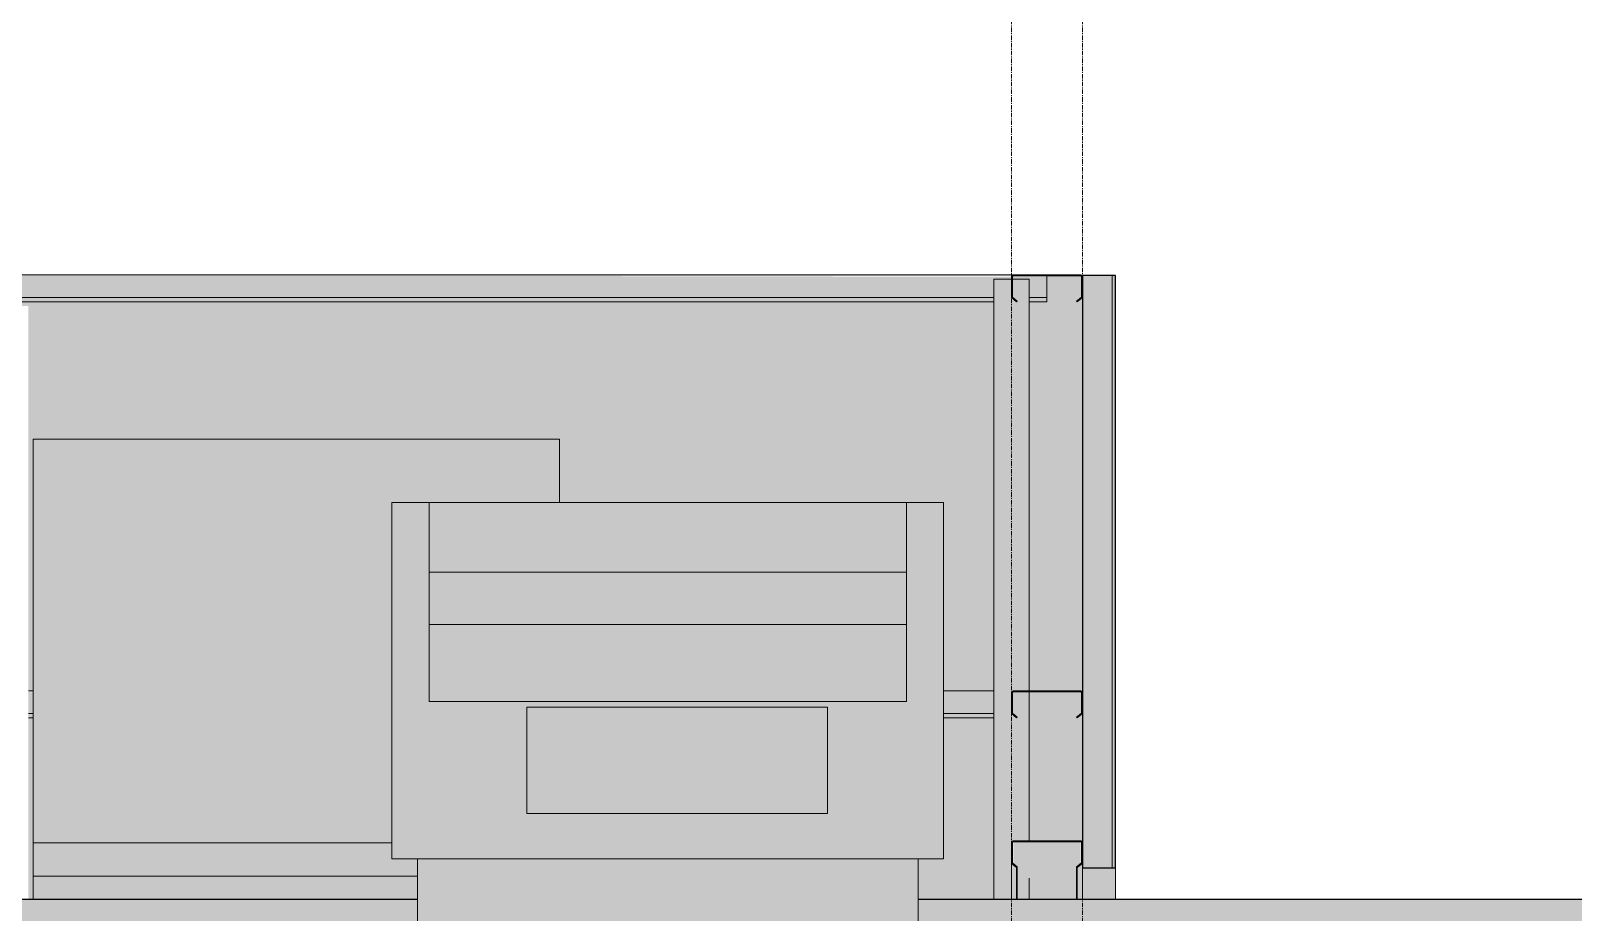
# Model space of a CAD drawing. Header units: inches. Extents: x -23034 to -8288, y -132 to 853.
# Drawn here: x -18939.9 to -18765.5, y 169.3 to 268.9 of the extents above; entities that cross this region are included whole.
import ezdxf

# ---------------------------------------------------------------- set-up
doc = ezdxf.new("R2010")
doc.units = ezdxf.units.IN
doc.header["$MEASUREMENT"] = 0
doc.linetypes.add('Grid Line 1_2_', pattern=[0.875, 0.5, -0.125, 0.125, -0.125])
for name, color, linetype, lineweight in [('A-ROOF', 132, 'Continuous', 9), ('A-WALL', 113, 'Continuous', 9), ('L-SITE-WALL', 31, 'Continuous', 9), ('M-EQPM', 50, 'Continuous', 9), ('S-BEAM', 12, 'Continuous', 9), ('S-COLS', 52, 'Continuous', 9), ('S-GRID', 1, 'Continuous', 9)]:
    doc.layers.add(name, color=color, linetype=linetype, lineweight=lineweight)
pattern_1 = [(45, (-32953.716, 71.503), (-19.00703, 19.00703), []), (45, (-32953.716, 100.303), (-19.00703, 19.00703), [])]

# ---------------------------------------------------------------- blocks, each defined once
blk = doc.blocks.new('Carrier_48TC_Standard_Efficiency_Gas_Heat_Electric_Cooling_Packaged_Rooftop_Unit_3_to_15_nominal_tons - 10 ton 48TC__12-873535-Section 8')
at = {"layer": 'M-EQPM'}
for points in [[(-25802.02, 173.38), (-25758.59, 173.38), (-25758.59, 175.34), (-25761.46, 175.34), (-25761.46, 215.59), (-25742.52, 215.59), (-25742.52, 222.75), (-25802.02, 222.75), (-25802.02, 207.71)], [(-25802.02, 170.75), (-25758.59, 170.75), (-25758.59, 175.34), (-25761.46, 175.34), (-25761.46, 177.13), (-25802.02, 177.13)]]:
    blk.add_hatch(color=256, dxfattribs=at).paths.add_polyline_path(points, flags=0)
for p, q in [((-25802.02, 222.75), (-25742.52, 222.75)), ((-25802.02, 173.38), (-25802.02, 222.75)), ((-25742.52, 215.59), (-25742.52, 222.75)), ((-25802.02, 177.13), (-25761.46, 177.13)), ((-25802.02, 170.75), (-25802.02, 177.13)), ((-25758.59, 173.38), (-25802.02, 173.38))]:
    blk.add_line(p, q, dxfattribs=at)
blk = doc.blocks.new('he3xrtf - 115 V Single Phase-880047-Section 8')
at = {"layer": 'M-EQPM'}
h = blk.add_hatch(color=256, dxfattribs=at)
h.paths.add_polyline_path([(-25761.46, 175.34), (-25699.09, 175.34), (-25699.09, 215.59), (-25703.27, 215.59), (-25703.27, 193.11), (-25757.27, 193.11), (-25757.27, 215.59), (-25761.46, 215.59), (-25761.46, 179.57)], flags=0)
h.paths.add_polyline_path([(-25712.21, 180.47), (-25746.21, 180.47), (-25746.21, 192.47), (-25712.21, 192.47)], flags=0)
for points in [[(-25757.27, 207.73), (-25703.27, 207.73), (-25703.27, 215.59), (-25757.27, 215.59)], [(-25757.27, 201.82), (-25703.27, 201.82), (-25703.27, 207.73), (-25757.27, 207.71)], [(-25757.27, 193.11), (-25703.27, 193.11), (-25703.27, 201.82), (-25757.27, 201.82)], [(-25746.21, 180.47), (-25712.21, 180.47), (-25712.21, 192.47), (-25746.21, 192.47), (-25746.21, 188.95)], [(-25758.59, 161.34), (-25701.96, 161.34), (-25701.96, 175.34), (-25758.59, 175.34), (-25758.59, 165.51)]]:
    blk.add_hatch(color=256, dxfattribs=at).paths.add_polyline_path(points, flags=0)
at = {"layer": 'M-EQPM', "lineweight": 15}
for p, q in [((-25761.46, 215.59), (-25757.27, 215.59)), ((-25761.46, 175.34), (-25761.46, 215.59)), ((-25757.27, 207.73), (-25757.27, 215.59)), ((-25703.27, 215.59), (-25757.27, 215.59)), ((-25703.27, 215.59), (-25703.27, 207.73)), ((-25703.27, 215.59), (-25699.09, 215.59)), ((-25699.09, 215.59), (-25699.09, 175.34)), ((-25757.27, 201.82), (-25757.27, 207.73)), ((-25703.27, 207.73), (-25757.27, 207.73)), ((-25703.27, 207.73), (-25703.27, 201.82)), ((-25757.27, 193.11), (-25757.27, 201.82)), ((-25703.27, 201.82), (-25757.27, 201.82)), ((-25703.27, 201.82), (-25703.27, 193.11)), ((-25703.27, 193.11), (-25757.27, 193.11)), ((-25712.21, 192.47), (-25746.21, 192.47)), ((-25746.21, 192.47), (-25746.21, 180.47)), ((-25712.21, 180.47), (-25712.21, 192.47)), ((-25746.21, 180.47), (-25712.21, 180.47)), ((-25699.09, 175.34), (-25761.46, 175.34)), ((-25758.59, 161.34), (-25758.59, 175.34)), ((-25701.96, 175.34), (-25701.96, 161.34)), ((-25701.96, 161.34), (-25758.59, 161.34))]:
    blk.add_line(p, q, dxfattribs=at)
blk = doc.blocks.new('Girt_C - 8_D-1077146-Section 8')
at = {"layer": 'S-BEAM'}
blk.add_hatch(color=256, dxfattribs=at).paths.add_polyline_path([(-25741.8, 241.12), (-25691.2, 241.2), (-25691.2, 241.3), (-26272.27, 241.25), (-26272.27, 241.12), (-25810.92, 241.12)], flags=0)
h = blk.add_hatch(color=256, dxfattribs=at)
h.paths.add_polyline_path([(-26272.27, 238.75), (-25693.39, 238.75), (-25693.39, 240.83), (-25691.39, 240.83), (-25691.39, 241.12), (-26272.27, 241.12)], flags=0)
h.paths.add_polyline_path([(-25689.39, 238.75), (-25687.39, 238.75), (-25687.39, 241.12), (-25691.28, 241.12), (-25691.28, 240.83), (-25689.39, 240.83)], flags=0)
h = blk.add_hatch(color=256, dxfattribs=at)
h.paths.add_polyline_path([(-25977.21, 238.27), (-25693.39, 238.27), (-25693.39, 238.75), (-25979.12, 238.7), (-25978.95, 238.55), (-25978.86, 238.27), (-25978.61, 238.27)], flags=0)
h.paths.add_polyline_path([(-25983.17, 238.27), (-25982.89, 238.27), (-25982.83, 238.55), (-25982.66, 238.7), (-25982.77, 238.75), (-26268.62, 238.7), (-26268.45, 238.55), (-26268.36, 238.27), (-25984.57, 238.27)], flags=0)
h.paths.add_polyline_path([(-25687.39, 238.27), (-25687.39, 238.75), (-25689.39, 238.75), (-25689.39, 238.27)], flags=0)
h.paths.add_polyline_path([(-26272.27, 238.61), (-26272.16, 238.7), (-26272.27, 238.67)], flags=0)
for p, q in [((-25691.2, 241.3), (-26272.27, 241.3)), ((-25687.39, 241.12), (-25687.39, 238.75)), ((-26272.27, 238.75), (-25693.39, 238.75)), ((-25978.89, 238.27), (-25693.39, 238.27)), ((-25689.39, 238.75), (-25687.39, 238.75)), ((-25689.39, 238.27), (-25687.39, 238.27)), ((-25687.39, 238.75), (-25687.39, 238.27))]:
    blk.add_line(p, q, dxfattribs=at)
blk = doc.blocks.new('Girt_C - 8_D-1077143-Section 8')
at = {"layer": 'S-BEAM'}
h = blk.add_hatch(color=256, dxfattribs=at)
h.paths.add_polyline_path([(-26272.27, 194.12), (-26271.92, 194.12), (-26272.19, 194.28), (-26272.27, 194.21)], flags=0)
h.paths.add_polyline_path([(-26268.86, 194.12), (-25982.47, 194.16), (-25982.69, 194.28), (-25982.78, 194.3), (-26268.62, 194.25), (-26268.83, 194.14)], flags=0)
h.paths.add_polyline_path([(-25979.36, 194.12), (-25977.33, 194.16), (-25977.33, 194.3), (-25979.14, 194.24), (-25979.31, 194.16)], flags=0)
h.paths.add_polyline_path([(-25693.39, 194.12), (-25693.39, 194.3), (-25699.09, 194.28), (-25699.09, 194.12), (-25698.6, 194.12)], flags=0)
h.paths.add_polyline_path([(-25913.95, 194.12), (-25865.95, 194.15), (-25865.95, 194.3), (-25913.95, 194.24), (-25913.95, 194.15)], flags=0)
h.paths.add_polyline_path([(-25802.58, 194.12), (-25802.02, 194.14), (-25802.02, 194.3), (-25802.58, 194.22), (-25802.58, 194.14)], flags=0)
h = blk.add_hatch(color=256, dxfattribs=at)
h.paths.add_polyline_path([(-25977.33, 191.75), (-25977.33, 194.12), (-26272.27, 194.12), (-26272.27, 191.75), (-25983.72, 191.75)], flags=0)
h.paths.add_polyline_path([(-25699.09, 191.75), (-25693.39, 191.75), (-25693.39, 194.12), (-25699.09, 194.12)], flags=0)
h.paths.add_polyline_path([(-25865.95, 191.75), (-25865.95, 194.12), (-25913.95, 194.12), (-25913.95, 191.75), (-25880.04, 191.75)], flags=0)
h.paths.add_polyline_path([(-25802.58, 191.75), (-25802.02, 191.75), (-25802.02, 194.12), (-25802.58, 194.12)], flags=0)
h = blk.add_hatch(color=256, dxfattribs=at)
h.paths.add_polyline_path([(-25983.17, 191.27), (-25982.89, 191.27), (-25982.83, 191.55), (-25982.66, 191.7), (-25982.77, 191.75), (-26268.62, 191.7), (-26268.45, 191.55), (-26268.36, 191.27), (-25983.72, 191.27)], flags=0)
h.paths.add_polyline_path([(-25978.89, 191.27), (-25977.33, 191.29), (-25977.33, 191.75), (-25979.12, 191.7), (-25978.95, 191.55), (-25978.89, 191.36)], flags=0)
h.paths.add_polyline_path([(-25865.95, 191.27), (-25865.95, 191.75), (-25913.95, 191.75), (-25913.95, 191.27), (-25880.04, 191.27)], flags=0)
h.paths.add_polyline_path([(-25802.58, 191.27), (-25802.02, 191.27), (-25802.02, 191.75), (-25802.58, 191.75)], flags=0)
h.paths.add_polyline_path([(-25699.09, 191.27), (-25693.39, 191.27), (-25693.39, 191.75), (-25699.09, 191.75)], flags=0)
h.paths.add_polyline_path([(-26272.27, 191.61), (-26272.16, 191.7), (-26272.27, 191.67)], flags=0)
for p, q in [((-25802.02, 194.3), (-25802.58, 194.3)), ((-25693.39, 194.3), (-25699.09, 194.3)), ((-25802.58, 191.75), (-25802.02, 191.75)), ((-25802.58, 191.27), (-25802.02, 191.27)), ((-25699.09, 191.75), (-25693.39, 191.75)), ((-25699.09, 191.27), (-25693.39, 191.27))]:
    blk.add_line(p, q, dxfattribs=at)
blk = doc.blocks.new('Girt_C - 8_D-1078013-Section 8')
at = {"layer": 'S-BEAM'}
h = blk.add_hatch(dxfattribs=at)
h.set_pattern_fill('FP_8', color=256, style=0, pattern_type=2)
h.set_pattern_definition(pattern_1)
h.paths.add_polyline_path([(-25683.96, 238.27), (-25683.39, 238.75), (-25683.39, 241.12), (-25683.5, 241.12), (-25683.5, 238.8), (-25684.04, 238.35)], flags=0)
h.paths.add_polyline_path([(-25690.82, 238.27), (-25690.75, 238.35), (-25691.28, 238.8), (-25691.28, 241.12), (-25691.39, 241.12), (-25691.39, 238.75)], flags=0)
h.paths.add_polyline_path([(-25691.2, 241.2), (-25683.58, 241.2), (-25683.58, 241.3), (-25691.2, 241.3)], flags=0)
at = {"layer": 'S-BEAM', "lineweight": 15}
for p, q in [((-25691.39, 241.12), (-25691.39, 238.75)), ((-25691.28, 238.8), (-25691.28, 241.12)), ((-25683.58, 241.3), (-25691.2, 241.3)), ((-25691.2, 241.2), (-25683.58, 241.2)), ((-25683.5, 241.12), (-25683.5, 238.8)), ((-25683.39, 238.75), (-25683.39, 241.12)), ((-25691.39, 238.75), (-25690.82, 238.27)), ((-25690.75, 238.35), (-25691.28, 238.8)), ((-25690.82, 238.27), (-25690.75, 238.35)), ((-25683.5, 238.8), (-25684.04, 238.35)), ((-25684.04, 238.35), (-25683.96, 238.27)), ((-25683.96, 238.27), (-25683.39, 238.75))]:
    blk.add_line(p, q, dxfattribs=at)
for centre, radius, start, end in [((-25691.2, 241.12), 0.188, 90, 180), ((-25691.2, 241.12), 0.0782, 90, 176.9576), ((-25683.58, 241.12), 0.188, 0, 90), ((-25683.58, 241.12), 0.0782, 2.1227, 90)]:
    blk.add_arc(centre, radius, start, end, dxfattribs=at)
blk = doc.blocks.new('Girt_C - 8_D-1077983-Section 8')
at = {"layer": 'S-BEAM', "lineweight": 15}
for p, q in [((-25691.39, 194.12), (-25691.39, 191.75)), ((-25691.28, 191.8), (-25691.28, 194.12)), ((-25683.58, 194.3), (-25691.2, 194.3)), ((-25691.2, 194.2), (-25683.58, 194.2)), ((-25683.5, 194.12), (-25683.5, 191.8)), ((-25683.39, 191.75), (-25683.39, 194.12)), ((-25691.39, 191.75), (-25690.82, 191.27)), ((-25690.75, 191.35), (-25691.28, 191.8)), ((-25690.82, 191.27), (-25690.75, 191.35)), ((-25683.5, 191.8), (-25684.04, 191.35)), ((-25684.04, 191.35), (-25683.96, 191.27)), ((-25683.96, 191.27), (-25683.39, 191.75))]:
    blk.add_line(p, q, dxfattribs=at)
for centre, radius, start, end in [((-25691.2, 194.12), 0.188, 90, 180), ((-25691.2, 194.12), 0.0782, 90, 176.9576), ((-25683.58, 194.12), 0.188, 0, 90), ((-25683.58, 194.12), 0.0782, 2.1227, 90)]:
    blk.add_arc(centre, radius, start, end, dxfattribs=at)
blk = doc.blocks.new('Girt_C - 8_D-1077993-Section 8')
at = {"layer": 'S-BEAM'}
h = blk.add_hatch(dxfattribs=at)
h.set_pattern_fill('FP_8', color=256, style=0, pattern_type=2)
h.set_pattern_definition(pattern_1)
h.paths.add_polyline_path([(-25683.96, 174.34), (-25683.39, 174.82), (-25683.39, 177.19), (-25683.5, 177.2), (-25683.5, 174.87), (-25684.04, 174.42)], flags=0)
h.paths.add_polyline_path([(-25690.82, 174.34), (-25690.75, 174.42), (-25691.28, 174.89), (-25691.28, 177.2), (-25691.39, 177.19), (-25691.39, 174.82)], flags=0)
h.paths.add_polyline_path([(-25683.58, 177.27), (-25683.58, 177.38), (-25691.2, 177.38), (-25691.2, 177.27), (-25689.96, 177.27)], flags=0)
for points in [[(-25689.39, 170.75), (-25684.04, 170.75), (-25683.96, 174.48), (-25683.58, 174.87), (-25683.58, 177.27), (-25691.2, 177.26), (-25691.2, 174.81), (-25690.75, 174.34), (-25690.75, 173.16), (-25689.39, 173.05)], [(-25691.39, 170.75), (-25690.82, 170.75), (-25690.82, 174.34), (-25691.39, 174.82)], [(-25684.04, 170.75), (-25683.96, 170.75), (-25684.04, 174.42)], [(-25683.39, 170.75), (-25683.39, 174.82), (-25683.96, 174.33), (-25683.96, 170.75)], [(-25683.58, 174.81), (-25683.5, 174.87), (-25683.58, 174.82)]]:
    blk.add_hatch(color=256, dxfattribs=at).paths.add_polyline_path(points, flags=0)
at = {"layer": 'S-BEAM', "lineweight": 15}
for p, q in [((-25691.39, 177.19), (-25691.39, 174.82)), ((-25691.28, 174.87), (-25691.28, 177.2)), ((-25683.58, 177.38), (-25691.2, 177.38)), ((-25691.2, 177.27), (-25683.58, 177.27)), ((-25683.5, 177.2), (-25683.5, 174.87)), ((-25683.39, 174.82), (-25683.39, 177.19)), ((-25691.39, 174.82), (-25690.82, 174.34)), ((-25690.75, 174.42), (-25691.28, 174.87)), ((-25690.82, 174.34), (-25690.75, 174.42)), ((-25683.5, 174.87), (-25684.04, 174.42)), ((-25684.04, 174.42), (-25683.96, 174.34)), ((-25683.96, 174.34), (-25683.39, 174.82))]:
    blk.add_line(p, q, dxfattribs=at)
at = {"layer": 'S-BEAM'}
for p, q in [((-25691.39, 170.75), (-25691.39, 174.82)), ((-25690.75, 174.42), (-25690.75, 170.75)), ((-25684.04, 174.42), (-25684.04, 170.75)), ((-25690.82, 174.34), (-25690.82, 170.75)), ((-25683.96, 174.34), (-25683.96, 170.75))]:
    blk.add_line(p, q, dxfattribs=at)
at = {"layer": 'S-BEAM', "lineweight": 15, "flags": 128}
for points in [[(-25691.2, 177.38), (-25691.27, 177.37), (-25691.34, 177.33), (-25691.38, 177.27), (-25691.39, 177.19)], [(-25691.28, 177.2), (-25691.27, 177.23), (-25691.24, 177.26), (-25691.2, 177.27)], [(-25683.39, 177.19), (-25683.4, 177.27), (-25683.45, 177.33), (-25683.51, 177.37), (-25683.58, 177.38)], [(-25683.58, 177.27), (-25683.54, 177.26), (-25683.51, 177.24), (-25683.5, 177.2)]]:
    blk.add_lwpolyline(points, dxfattribs=at)

msp = doc.modelspace()

# ---------------------------------------------------------------- hatches: boundary and pattern name
at = {"layer": 'A-ROOF'}
h = msp.add_hatch(color=256, dxfattribs=at)
h.paths.add_polyline_path([(-19415.0467, 167.87455), (-18896.16326, 167.87455), (-18896.16326, 170.75204), (-19415.96786, 170.75204), (-19415.96786, 167.87455)], flags=0)
h.paths.add_polyline_path([(-18839.53826, 167.87455), (-15930.96786, 167.87455), (-15930.96786, 170.75204), (-18839.53826, 170.75204), (-18839.53826, 168.07406)], flags=0)
at = {"layer": 'L-SITE-WALL'}
h = msp.add_hatch(color=256, dxfattribs=at)
h.paths.add_polyline_path([(-19409.84286, 241.11719), (-19409.84286, 241.25), (-19410.34286, 241.17344), (-19410.34286, 241.11719)], flags=0)
h.paths.add_polyline_path([(-19410.34286, 170.75204), (-19409.96786, 170.75204), (-19409.90543, 240.82637), (-19409.84286, 240.82637), (-19409.90543, 241.11717), (-19410.34286, 241.11719), (-19410.34286, 179.57415)], flags=0)
h.paths.add_polyline_path([(-19405.96786, 170.75204), (-19120.46786, 170.75204), (-19120.46786, 191.26791), (-19405.96786, 191.26791), (-19405.96786, 179.57415)], flags=0)
h.paths.add_polyline_path([(-19017.61532, 170.75204), (-19003.53036, 170.75204), (-19003.53036, 191.26791), (-19051.53036, 191.26791), (-19051.53036, 170.75204)], flags=0)
h.paths.add_polyline_path([(-18940.15536, 170.75204), (-18939.60076, 170.75204), (-18939.60076, 191.26791), (-18940.15536, 191.26791), (-18940.15536, 177.12654)], flags=0)
h.paths.add_polyline_path([(-18839.53826, 170.75204), (-18830.96786, 170.75204), (-18830.96786, 191.26791), (-18836.66326, 191.26791), (-18836.66326, 175.34067), (-18839.53826, 175.34067)], flags=0)
h.paths.add_polyline_path([(-19114.90536, 170.75204), (-19114.90536, 191.26791), (-19116.46786, 191.26791), (-19116.46786, 170.75204)], flags=0)
h.paths.add_polyline_path([(-18820.96786, 177.19366), (-18820.96786, 191.75), (-18821.54239, 191.26791), (-18821.6127, 191.3517), (-18821.07724, 191.801), (-18821.07724, 194.12006), (-18820.96786, 194.19531), (-18820.96786, 238.75), (-18821.54239, 238.26791), (-18821.6127, 238.3517), (-18821.07724, 238.801), (-18821.07724, 241.12006), (-18820.96786, 241.19531), (-18820.96786, 241.25), (-18824.96786, 241.17344), (-18824.96786, 238.26791), (-18826.96786, 238.26791), (-18826.96786, 194.30469), (-18821.15536, 194.30469), (-18821.15533, 194.19531), (-18826.96786, 194.19531), (-18826.96786, 177.38138), (-18821.15536, 177.38138), (-18821.07724, 177.19776)], flags=0)
h.paths.add_polyline_path([(-18939.60076, 194.30469), (-18939.60076, 222.75154), (-18880.10076, 222.75154), (-18880.10076, 215.59067), (-18836.66326, 215.59067), (-18836.66326, 194.30469), (-18830.96786, 194.30469), (-18830.96786, 238.26791), (-19116.46786, 238.26791), (-19116.46786, 194.30469), (-19114.90536, 194.30469), (-19114.90536, 237.80444), (-19051.53036, 237.80444), (-19051.53036, 194.30469), (-19003.53036, 194.30469), (-19003.53036, 237.80444), (-18940.15536, 237.80444), (-18940.15536, 194.30469)], flags=0)
h.paths.add_polyline_path([(-19155.85232, 194.30469), (-19120.46786, 194.30469), (-19120.46786, 238.26791), (-19405.96786, 238.26791), (-19405.96786, 194.30469), (-19224.97082, 194.30469)], flags=0)
for points in [[(-18817.59286, 174.32684), (-18817.59286, 241.25), (-18820.96786, 241.25), (-18820.96786, 174.32684)], [(-18817.21786, 174.32684), (-18817.21786, 241.25), (-18817.59286, 241.25), (-18817.59286, 174.32684)], [(-18820.96786, 170.75204), (-18817.21786, 170.75204), (-18817.21786, 174.32684), (-18820.96786, 174.32684)]]:
    msp.add_hatch(color=256, dxfattribs=at).paths.add_polyline_path(points, flags=0)
at = {"layer": 'S-COLS'}
h = msp.add_hatch(color=256, dxfattribs=at)
h.paths.add_polyline_path([(-18830.54655, 170.75204), (-18828.96786, 170.75204), (-18828.96786, 177.19366), (-18828.78039, 177.27188), (-18828.78039, 177.38138), (-18826.96786, 177.38138), (-18827.02088, 194.19531), (-18828.78042, 194.19531), (-18828.73014, 194.30469), (-18826.96786, 194.30469), (-18826.96786, 240.82637), (-18828.85849, 240.82637), (-18828.7977, 238.75), (-18828.32302, 238.3517), (-18828.39333, 238.26791), (-18828.96786, 238.801), (-18828.96786, 240.82637), (-18830.96786, 240.82637), (-18830.94851, 170.75204), (-18830.7698, 170.75204)], flags=0)
h.paths.add_polyline_path([(-18827.49763, 170.75204), (-18826.96786, 170.75204), (-18827.04489, 173.08613), (-18827.72088, 173.14624), (-18828.32302, 173.16046), (-18828.32302, 170.75204), (-18827.53945, 170.75204)], flags=0)
h.paths.add_polyline_path([(-18828.39333, 191.26791), (-18828.96786, 191.801), (-18828.96786, 194.11719), (-18828.85849, 194.12128), (-18828.7977, 191.75), (-18828.32302, 191.3517)], flags=0)

# ---------------------------------------------------------------- linework, layer by layer
at = {"layer": 'A-ROOF', "lineweight": 25}
for p, q in [((-18896.16326, 170.75204), (-19415.96786, 170.75204)), ((-15930.96786, 170.75204), (-18839.53826, 170.75204))]:
    msp.add_line(p, q, dxfattribs=at)
at = {"layer": 'A-WALL'}
msp.add_line((-18817.59286, 241.25), (-18817.59286, 174.32684), dxfattribs=at)
at = {"layer": 'L-SITE-WALL'}
for p, q in [((-18820.96786, 241.25), (-18821.15535, 241.25)), ((-18820.96786, 170.75204), (-18820.96786, 174.32684)), ((-18817.21786, 174.32684), (-18817.21786, 170.75204))]:
    msp.add_line(p, q, dxfattribs=at)
at = {"layer": 'L-SITE-WALL', "lineweight": 25}
for p, q in [((-18820.96786, 241.25), (-18820.96786, 174.32684)), ((-18817.21786, 241.25), (-18820.96786, 241.25)), ((-18817.21786, 174.32684), (-18817.21786, 241.25)), ((-18820.96786, 174.32684), (-18817.21786, 174.32684))]:
    msp.add_line(p, q, dxfattribs=at)
at = {"layer": 'S-COLS'}
for p, q in [((-18830.96786, 240.82637), (-18830.96786, 170.75204)), ((-18828.95401, 240.82637), (-18830.96786, 240.82637)), ((-18826.96786, 240.82637), (-18828.85762, 240.82637)), ((-18826.96786, 194.30469), (-18826.96786, 240.82637)), ((-18826.96786, 177.38138), (-18826.96786, 194.19531)), ((-18826.96786, 170.75204), (-18826.96786, 173.13892))]:
    msp.add_line(p, q, dxfattribs=at)
at = {"layer": 'S-GRID', "linetype": 'Grid Line 1_2_'}
for p, q in [((-18828.96786, -132), (-18828.96786, 573.76478)), ((-18828.96786, -132), (-18828.96786, 573.76478)), ((-18820.96786, -132), (-18820.96786, 573.76478))]:
    msp.add_line(p, q, dxfattribs=at)

# ---------------------------------------------------------------- block references
at = {"layer": 'M-EQPM'}
for name in ['Carrier_48TC_Standard_Efficiency_Gas_Heat_Electric_Cooling_Packaged_Rooftop_Unit_3_to_15_nominal_tons - 10 ton 48TC__12-873535-Section 8', 'he3xrtf - 115 V Single Phase-880047-Section 8']:
    msp.add_blockref(name, (6862.42236, 0), dxfattribs=at)
at = {"layer": 'S-BEAM'}
for name in ['Girt_C - 8_D-1077146-Section 8', 'Girt_C - 8_D-1078013-Section 8', 'Girt_C - 8_D-1077143-Section 8', 'Girt_C - 8_D-1077983-Section 8', 'Girt_C - 8_D-1077993-Section 8']:
    msp.add_blockref(name, (6862.42236, 0), dxfattribs=at)

doc.saveas('drawing.dxf')
